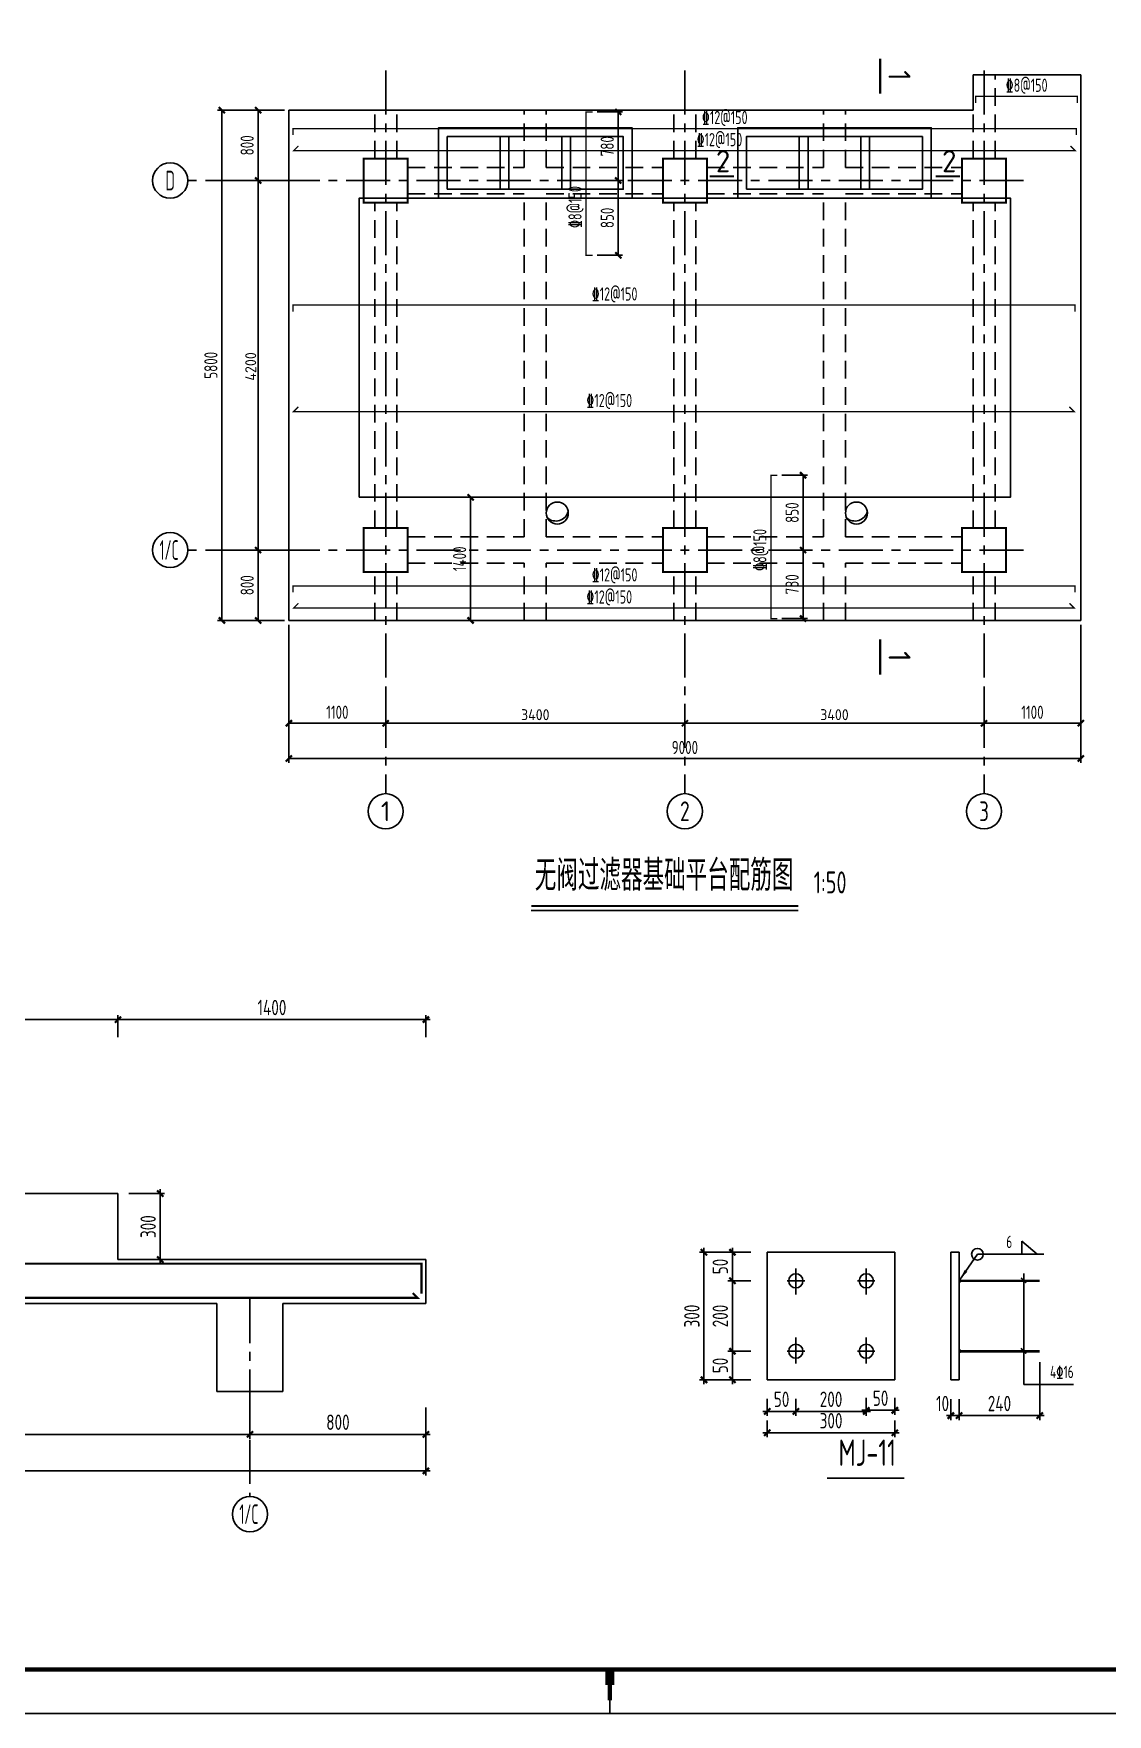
# Model space of a CAD drawing. Extents: x 665703 to 1047784, y -160603 to 92239.
# Drawn here: x 893306 to 917713, y -159392 to -121183 of the extents above; entities that cross this region are included whole.
import ezdxf
from ezdxf.enums import TextEntityAlignment as Align

# ---------------------------------------------------------------- set-up
doc = ezdxf.new("R2010")
doc.units = 0
doc.header["$LTSCALE"] = 800
doc.linetypes.add('CENTER', pattern=[2, 1.25, -0.25, 0.25, -0.25])
doc.linetypes.add('DASHED', pattern=[0.75, 0.5, -0.25])
doc.layers.get('0').update_dxf_attribs({"linetype": 'CONTINUOUS'})
doc.layers.get('Defpoints').update_dxf_attribs({"linetype": 'CONTINUOUS'})
for name, color, linetype in [('AXIS', 4, 'CENTER'), ('DIM', 2, 'CONTINUOUS'), ('NUM', 7, 'CONTINUOUS'), ('REIN', 1, 'CONTINUOUS'), ('TEXT', 7, 'CONTINUOUS'), ('THICK', 6, 'CONTINUOUS'), ('THIN', 7, 'CONTINUOUS'), ('TK', 7, 'CONTINUOUS'), ('中粗', 3, 'CONTINUOUS'), ('柱', 2, 'CONTINUOUS'), ('细线', 7, 'CONTINUOUS'), ('轴线__轴线号和轴圈', 7, 'CONTINUOUS')]:
    doc.layers.add(name, color=color, linetype=linetype)
doc.styles.get("Standard").update_dxf_attribs({"font": 'tssdeng.shx', "width": 0.7, "bigfont": 'tssdchn.shx'})
doc.styles.add('TSSD_Dimension', font='Tssdeng.shx', dxfattribs={"width": 0.75, "bigfont": 'hztxt.shx'})
doc.styles.add('TSSD_Label', font='Tssdeng.shx', dxfattribs={"width": 0.7, "bigfont": 'hztxt.shx'})
doc.styles.add('TSSD_Norm', font='Tssdeng.shx', dxfattribs={"bigfont": 'hztxt.shx'})
doc.styles.add('TSSD_Rein', font='Tssdeng.shx', dxfattribs={"width": 0.7, "bigfont": 'hztxt.shx'})
doc.dimstyles.new('TSSD_20_100', dxfattribs={"dimtxt": 350, "dimasz": 100, "dimexe": 100, "dimexo": 250, "dimgap": 100, "dimtad": 1, "dimdec": 0, "dimlfac": 0.2, "dimzin": 0, "dimdsep": 46, "dimtxsty": 'TSSD_Dimension', "dimblk": 'ARCHTICK', "dimcen": 0, "dimdle": 100, "dimclrt": 7, "dimadec": 0, "dimazin": 0, "dimtfac": 1, "dimtdec": 0, "dimtix": 1, "dimtmove": 2, "dimatfit": 3, "dimldrblk": 'ARCHTICK', "dimfxl": 0, "dimtolj": 1, "dimtzin": 0, "dimarcsym": 0})
doc.dimstyles.new('TSSD_50_100', dxfattribs={"dimtxt": 300, "dimasz": 100, "dimexe": 100, "dimexo": 100, "dimgap": 100, "dimtad": 1, "dimdec": 0, "dimlfac": 0.5, "dimzin": 0, "dimdsep": 46, "dimtxsty": 'TSSD_Dimension', "dimblk": '_tsdbk', "dimcen": 0, "dimdle": 100, "dimclrt": 7, "dimadec": 0, "dimazin": 0, "dimtfac": 1, "dimtdec": 0, "dimtix": 1, "dimtmove": 2, "dimatfit": 3, "dimldrblk": '_tsdbk', "dimfxl": 0, "dimtolj": 1, "dimtzin": 0, "dimarcsym": 0})

# ---------------------------------------------------------------- blocks, each defined once
blk = doc.blocks.new('_tsdbk')
blk.add_line((-1, 0), (0, 0))
blk.add_lwpolyline([(-0.7, -0.7, 0.5, 0.5, 0), (0.7, 0.7, 0.5, 0.5, 0)], format="xyseb")
blk = doc.blocks.new('*D682')
at = {"layer": 'Defpoints', "color": 0, "transparency": 16777216}
for p in [(899109, -135924), (901309, -135924), (899109, -136861)]:
    blk.add_point(p, dxfattribs=at)
at = {"layer": 'DIM', "color": 0, "lineweight": -2, "transparency": 16777216}
for p, q in [((899109, -136024), (899109, -136961)), ((901309, -136024), (901309, -136961)), ((901209, -136861), (899209, -136861))]:
    blk.add_line(p, q, dxfattribs=at)
at = {"layer": 'DIM', "color": 0, "lineweight": -2, "transparency": 16777216, "xscale": 100, "yscale": 100, "zscale": 100, "rotation": 180}
blk.add_blockref('_tsdbk', (899109, -136861), dxfattribs=at)
at = {"layer": 'DIM', "color": 0, "lineweight": -2, "transparency": 16777216, "xscale": 100, "yscale": 100, "zscale": 100}
blk.add_blockref('_tsdbk', (901309, -136861), dxfattribs=at)
at = {"layer": 'DIM', "color": 7, "transparency": 16777216, "insert": (900209, -136611), "char_height": 300, "attachment_point": 5, "style": 'TSSD_Dimension'}
blk.add_mtext('\\A1;1100', dxfattribs=at)
blk = doc.blocks.new('*D683')
at = {"layer": 'Defpoints', "color": 0, "transparency": 16777216}
for p in [(899109, -132923), (898409, -134523), (899109, -134523)]:
    blk.add_point(p, dxfattribs=at)
at = {"layer": 'DIM', "color": 0, "lineweight": -2, "transparency": 16777216}
for p, q in [((899009, -132923), (898309, -132923)), ((898409, -133023), (898409, -134423)), ((899009, -134523), (898309, -134523))]:
    blk.add_line(p, q, dxfattribs=at)
at = {"layer": 'DIM', "color": 0, "lineweight": -2, "transparency": 16777216, "xscale": 100, "yscale": 100, "zscale": 100}
for p, rotation in [((898409, -132923), 90), ((898409, -134523), 270)]:
    blk.add_blockref('_tsdbk', p, dxfattribs=dict(at, rotation=rotation))
at = {"layer": 'DIM', "color": 7, "transparency": 16777216, "insert": (898159, -133723), "char_height": 300, "attachment_point": 5, "rotation": 90, "style": 'TSSD_Dimension'}
blk.add_mtext('\\A1;800', dxfattribs=at)
blk = doc.blocks.new('*D684')
at = {"layer": 'Defpoints', "color": 0, "transparency": 16777216}
for p in [(914909, -135924), (917109, -135924), (917109, -136861)]:
    blk.add_point(p, dxfattribs=at)
at = {"layer": 'DIM', "color": 0, "lineweight": -2, "transparency": 16777216}
for p, q in [((914909, -136024), (914909, -136961)), ((917109, -136024), (917109, -136961)), ((915009, -136861), (917009, -136861))]:
    blk.add_line(p, q, dxfattribs=at)
at = {"layer": 'DIM', "color": 0, "lineweight": -2, "transparency": 16777216, "xscale": 100, "yscale": 100, "zscale": 100, "rotation": 180}
blk.add_blockref('_tsdbk', (914909, -136861), dxfattribs=at)
at = {"layer": 'DIM', "color": 0, "lineweight": -2, "transparency": 16777216, "xscale": 100, "yscale": 100, "zscale": 100}
blk.add_blockref('_tsdbk', (917109, -136861), dxfattribs=at)
at = {"layer": 'DIM', "color": 7, "transparency": 16777216, "insert": (916009, -136611), "char_height": 300, "attachment_point": 5, "style": 'TSSD_Dimension'}
blk.add_mtext('\\A1;1100', dxfattribs=at)
blk = doc.blocks.new('*D685')
at = {"layer": 'Defpoints', "color": 0, "transparency": 16777216}
for p in [(898409, -122923), (899109, -122923), (899109, -124523)]:
    blk.add_point(p, dxfattribs=at)
at = {"layer": 'DIM', "color": 0, "lineweight": -2, "transparency": 16777216}
for p, q in [((899009, -122923), (898309, -122923)), ((898409, -124423), (898409, -123023)), ((899009, -124523), (898309, -124523))]:
    blk.add_line(p, q, dxfattribs=at)
at = {"layer": 'DIM', "color": 0, "lineweight": -2, "transparency": 16777216, "xscale": 100, "yscale": 100, "zscale": 100}
for p, rotation in [((898409, -122923), 90), ((898409, -124523), 270)]:
    blk.add_blockref('_tsdbk', p, dxfattribs=dict(at, rotation=rotation))
at = {"layer": 'DIM', "color": 7, "transparency": 16777216, "insert": (898159, -123723), "char_height": 300, "attachment_point": 5, "rotation": 90, "style": 'TSSD_Dimension'}
blk.add_mtext('\\A1;800', dxfattribs=at)
blk = doc.blocks.new('*D686')
at = {"layer": 'Defpoints', "color": 0, "transparency": 16777216}
for p in [(897585, -122923), (899109, -122923), (899109, -134523)]:
    blk.add_point(p, dxfattribs=at)
at = {"layer": 'DIM', "color": 0, "lineweight": -2, "transparency": 16777216}
for p, q in [((899009, -122923), (897485, -122923)), ((897585, -134423), (897585, -123023)), ((899009, -134523), (897485, -134523))]:
    blk.add_line(p, q, dxfattribs=at)
at = {"layer": 'DIM', "color": 0, "lineweight": -2, "transparency": 16777216, "xscale": 100, "yscale": 100, "zscale": 100}
for p, rotation in [((897585, -122923), 90), ((897585, -134523), 270)]:
    blk.add_blockref('_tsdbk', p, dxfattribs=dict(at, rotation=rotation))
at = {"layer": 'DIM', "color": 7, "transparency": 16777216, "insert": (897335, -128723), "char_height": 300, "attachment_point": 5, "rotation": 90, "style": 'TSSD_Dimension'}
blk.add_mtext('\\A1;5800', dxfattribs=at)
blk = doc.blocks.new('*D687')
at = {"layer": 'Defpoints', "color": 0, "transparency": 16777216}
for p in [(899109, -134523), (917109, -134523), (917109, -137661)]:
    blk.add_point(p, dxfattribs=at)
at = {"layer": 'DIM', "color": 0, "lineweight": -2, "transparency": 16777216}
for p, q in [((899109, -134623), (899109, -137761)), ((917109, -134623), (917109, -137761)), ((899209, -137661), (917009, -137661))]:
    blk.add_line(p, q, dxfattribs=at)
at = {"layer": 'DIM', "color": 0, "lineweight": -2, "transparency": 16777216, "xscale": 100, "yscale": 100, "zscale": 100, "rotation": 180}
blk.add_blockref('_tsdbk', (899109, -137661), dxfattribs=at)
at = {"layer": 'DIM', "color": 0, "lineweight": -2, "transparency": 16777216, "xscale": 100, "yscale": 100, "zscale": 100}
blk.add_blockref('_tsdbk', (917109, -137661), dxfattribs=at)
at = {"layer": 'DIM', "color": 7, "transparency": 16777216, "insert": (908109, -137411), "char_height": 300, "attachment_point": 5, "style": 'TSSD_Dimension'}
blk.add_mtext('\\A1;9000', dxfattribs=at)
blk = doc.blocks.new('*D681')
at = {"layer": 'Defpoints', "color": 0, "transparency": 16777216}
for p in [(903239, -131723), (903472, -131723), (903472, -134523)]:
    blk.add_point(p, dxfattribs=at)
at = {"layer": 'DIM', "color": 0, "lineweight": -2, "transparency": 16777216}
for p, q in [((903372, -131723), (903139, -131723)), ((903239, -134423), (903239, -131823)), ((903372, -134523), (903139, -134523))]:
    blk.add_line(p, q, dxfattribs=at)
at = {"layer": 'DIM', "color": 0, "lineweight": -2, "transparency": 16777216, "xscale": 100, "yscale": 100, "zscale": 100}
for p, rotation in [((903239, -131723), 90), ((903239, -134523), 270)]:
    blk.add_blockref('_tsdbk', p, dxfattribs=dict(at, rotation=rotation))
at = {"layer": 'DIM', "color": 7, "transparency": 16777216, "insert": (902989, -133123), "char_height": 300, "attachment_point": 5, "rotation": 90, "style": 'TSSD_Dimension'}
blk.add_mtext('\\A1;1400', dxfattribs=at)
blk = doc.blocks.new('*D688')
at = {"layer": 'Defpoints', "color": 0, "transparency": 16777216}
for p in [(910214, -132923), (910214, -134483), (910797, -134483)]:
    blk.add_point(p, dxfattribs=at)
at = {"layer": 'DIM', "color": 0, "lineweight": -2, "transparency": 16777216}
for p, q in [((910314, -132923), (910897, -132923)), ((910797, -133023), (910797, -134383)), ((910314, -134483), (910897, -134483))]:
    blk.add_line(p, q, dxfattribs=at)
at = {"layer": 'DIM', "color": 0, "lineweight": -2, "transparency": 16777216, "xscale": 100, "yscale": 100, "zscale": 100}
for p, rotation in [((910797, -132923), 90), ((910797, -134483), 270)]:
    blk.add_blockref('_tsdbk', p, dxfattribs=dict(at, rotation=rotation))
at = {"layer": 'DIM', "color": 7, "transparency": 16777216, "insert": (910547, -133703), "char_height": 300, "attachment_point": 5, "rotation": 90, "style": 'TSSD_Dimension'}
blk.add_mtext('\\A1;780', dxfattribs=at)
blk = doc.blocks.new('*D689')
at = {"layer": 'Defpoints', "color": 0, "transparency": 16777216}
for p in [(910214, -131223), (910797, -131223), (910214, -132923)]:
    blk.add_point(p, dxfattribs=at)
at = {"layer": 'DIM', "color": 0, "lineweight": -2, "transparency": 16777216}
for p, q in [((910314, -131223), (910897, -131223)), ((910797, -132823), (910797, -131323)), ((910314, -132923), (910897, -132923))]:
    blk.add_line(p, q, dxfattribs=at)
at = {"layer": 'DIM', "color": 0, "lineweight": -2, "transparency": 16777216, "xscale": 100, "yscale": 100, "zscale": 100}
for p, rotation in [((910797, -131223), 90), ((910797, -132923), 270)]:
    blk.add_blockref('_tsdbk', p, dxfattribs=dict(at, rotation=rotation))
at = {"layer": 'DIM', "color": 7, "transparency": 16777216, "insert": (910547, -132073), "char_height": 300, "attachment_point": 5, "rotation": 90, "style": 'TSSD_Dimension'}
blk.add_mtext('\\A1;850', dxfattribs=at)
blk = doc.blocks.new('*D690')
at = {"layer": 'Defpoints', "color": 0, "transparency": 16777216}
for p in [(906012, -122963), (906595, -122963), (906012, -124523)]:
    blk.add_point(p, dxfattribs=at)
at = {"layer": 'DIM', "color": 0, "lineweight": -2, "transparency": 16777216}
for p, q in [((906112, -122963), (906695, -122963)), ((906595, -124423), (906595, -123063)), ((906112, -124523), (906695, -124523))]:
    blk.add_line(p, q, dxfattribs=at)
at = {"layer": 'DIM', "color": 0, "lineweight": -2, "transparency": 16777216, "xscale": 100, "yscale": 100, "zscale": 100}
for p, rotation in [((906595, -122963), 90), ((906595, -124523), 270)]:
    blk.add_blockref('_tsdbk', p, dxfattribs=dict(at, rotation=rotation))
at = {"layer": 'DIM', "color": 7, "transparency": 16777216, "insert": (906345, -123743), "char_height": 300, "attachment_point": 5, "rotation": 90, "style": 'TSSD_Dimension'}
blk.add_mtext('\\A1;780', dxfattribs=at)
blk = doc.blocks.new('*D691')
at = {"layer": 'Defpoints', "color": 0, "transparency": 16777216}
for p in [(906012, -124523), (906012, -126223), (906595, -126223)]:
    blk.add_point(p, dxfattribs=at)
at = {"layer": 'DIM', "color": 0, "lineweight": -2, "transparency": 16777216}
for p, q in [((906112, -124523), (906695, -124523)), ((906595, -124623), (906595, -126123)), ((906112, -126223), (906695, -126223))]:
    blk.add_line(p, q, dxfattribs=at)
at = {"layer": 'DIM', "color": 0, "lineweight": -2, "transparency": 16777216, "xscale": 100, "yscale": 100, "zscale": 100}
for p, rotation in [((906595, -124523), 90), ((906595, -126223), 270)]:
    blk.add_blockref('_tsdbk', p, dxfattribs=dict(at, rotation=rotation))
at = {"layer": 'DIM', "color": 7, "transparency": 16777216, "insert": (906345, -125373), "char_height": 300, "attachment_point": 5, "rotation": 90, "style": 'TSSD_Dimension'}
blk.add_mtext('\\A1;850', dxfattribs=at)
blk = doc.blocks.new('_ArchTick')
at = {"color": 0, "const_width": 0.5}
blk.add_lwpolyline([(-0.71, -0.71), (0.71, 0.71)], dxfattribs=at)
blk = doc.blocks.new('*D696')
at = {"layer": 'Defpoints', "color": 0, "transparency": 16777216}
for p in [(898223, -152169), (902223, -152169), (902223, -153026)]:
    blk.add_point(p, dxfattribs=at)
at = {"layer": 'DIM', "color": 0, "lineweight": -2, "transparency": 16777216}
for p, q in [((898223, -152419), (898223, -153126)), ((902223, -152419), (902223, -153126)), ((898123, -153026), (902323, -153026))]:
    blk.add_line(p, q, dxfattribs=at)
at = {"layer": 'DIM', "color": 0, "lineweight": -2, "transparency": 16777216, "xscale": 100, "yscale": 100, "zscale": 100, "rotation": 180}
blk.add_blockref('_ArchTick', (898223, -153026), dxfattribs=at)
at = {"layer": 'DIM', "color": 0, "lineweight": -2, "transparency": 16777216, "xscale": 100, "yscale": 100, "zscale": 100}
blk.add_blockref('_ArchTick', (902223, -153026), dxfattribs=at)
at = {"layer": 'DIM', "color": 7, "transparency": 16777216, "insert": (900223, -152751), "char_height": 350, "attachment_point": 5, "style": 'TSSD_Dimension'}
blk.add_mtext('\\A1;800', dxfattribs=at)
blk = doc.blocks.new('*D698')
at = {"layer": 'Defpoints', "color": 0, "transparency": 16777216}
for p in [(873223, -152169), (902223, -152169), (873223, -153858)]:
    blk.add_point(p, dxfattribs=at)
at = {"layer": 'DIM', "color": 0, "lineweight": -2, "transparency": 16777216}
for p, q in [((873223, -152419), (873223, -153958)), ((902223, -152419), (902223, -153958)), ((902323, -153858), (873123, -153858))]:
    blk.add_line(p, q, dxfattribs=at)
at = {"layer": 'DIM', "color": 0, "lineweight": -2, "transparency": 16777216, "xscale": 100, "yscale": 100, "zscale": 100, "rotation": 180}
blk.add_blockref('_ArchTick', (873223, -153858), dxfattribs=at)
at = {"layer": 'DIM', "color": 0, "lineweight": -2, "transparency": 16777216, "xscale": 100, "yscale": 100, "zscale": 100}
blk.add_blockref('_ArchTick', (902223, -153858), dxfattribs=at)
at = {"layer": 'DIM', "color": 7, "transparency": 16777216, "insert": (887723, -153583), "char_height": 350, "attachment_point": 5, "style": 'TSSD_Dimension'}
blk.add_mtext('\\A1;5800', dxfattribs=at)
blk = doc.blocks.new('*D699')
at = {"layer": 'Defpoints', "color": 0, "transparency": 16777216}
for p in [(877223, -152169), (898223, -152169), (877223, -153026)]:
    blk.add_point(p, dxfattribs=at)
at = {"layer": 'DIM', "color": 0, "lineweight": -2, "transparency": 16777216}
for p, q in [((877223, -152419), (877223, -153126)), ((898223, -152419), (898223, -153126)), ((898323, -153026), (877123, -153026))]:
    blk.add_line(p, q, dxfattribs=at)
at = {"layer": 'DIM', "color": 0, "lineweight": -2, "transparency": 16777216, "xscale": 100, "yscale": 100, "zscale": 100, "rotation": 180}
blk.add_blockref('_ArchTick', (877223, -153026), dxfattribs=at)
at = {"layer": 'DIM', "color": 0, "lineweight": -2, "transparency": 16777216, "xscale": 100, "yscale": 100, "zscale": 100}
blk.add_blockref('_ArchTick', (898223, -153026), dxfattribs=at)
at = {"layer": 'DIM', "color": 7, "transparency": 16777216, "insert": (887723, -152751), "char_height": 350, "attachment_point": 5, "style": 'TSSD_Dimension'}
blk.add_mtext('\\A1;4200', dxfattribs=at)
blk = doc.blocks.new('*D706')
at = {"layer": 'Defpoints', "color": 0, "transparency": 16777216}
for p in [(895223, -143598), (878223, -144246), (895223, -144246)]:
    blk.add_point(p, dxfattribs=at)
at = {"layer": 'DIM', "color": 0, "lineweight": -2, "transparency": 16777216}
for p, q in [((878123, -143598), (895323, -143598)), ((878223, -143996), (878223, -143498)), ((895223, -143996), (895223, -143498))]:
    blk.add_line(p, q, dxfattribs=at)
at = {"layer": 'DIM', "color": 0, "lineweight": -2, "transparency": 16777216, "xscale": 100, "yscale": 100, "zscale": 100, "rotation": 180}
blk.add_blockref('_ArchTick', (878223, -143598), dxfattribs=at)
at = {"layer": 'DIM', "color": 0, "lineweight": -2, "transparency": 16777216, "xscale": 100, "yscale": 100, "zscale": 100}
blk.add_blockref('_ArchTick', (895223, -143598), dxfattribs=at)
at = {"layer": 'DIM', "color": 7, "transparency": 16777216, "insert": (886723, -143323), "char_height": 350, "attachment_point": 5, "style": 'TSSD_Dimension'}
blk.add_mtext('\\A1;3400', dxfattribs=at)
blk = doc.blocks.new('*D707')
at = {"layer": 'Defpoints', "color": 0, "transparency": 16777216}
for p in [(902223, -143598), (895223, -144246), (902223, -144246)]:
    blk.add_point(p, dxfattribs=at)
at = {"layer": 'DIM', "color": 0, "lineweight": -2, "transparency": 16777216}
for p, q in [((895123, -143598), (902323, -143598)), ((895223, -143996), (895223, -143498)), ((902223, -143996), (902223, -143498))]:
    blk.add_line(p, q, dxfattribs=at)
at = {"layer": 'DIM', "color": 0, "lineweight": -2, "transparency": 16777216, "xscale": 100, "yscale": 100, "zscale": 100, "rotation": 180}
blk.add_blockref('_ArchTick', (895223, -143598), dxfattribs=at)
at = {"layer": 'DIM', "color": 0, "lineweight": -2, "transparency": 16777216, "xscale": 100, "yscale": 100, "zscale": 100}
blk.add_blockref('_ArchTick', (902223, -143598), dxfattribs=at)
at = {"layer": 'DIM', "color": 7, "transparency": 16777216, "insert": (898723, -143323), "char_height": 350, "attachment_point": 5, "style": 'TSSD_Dimension'}
blk.add_mtext('\\A1;1400', dxfattribs=at)
blk = doc.blocks.new('*D721')
at = {"layer": 'Defpoints', "color": 0, "transparency": 16777216}
for p in [(895223, -147554), (895223, -149054), (896184, -149054)]:
    blk.add_point(p, dxfattribs=at)
at = {"layer": 'DIM', "color": 0, "lineweight": -2, "transparency": 16777216}
for p, q in [((896184, -147454), (896184, -149154)), ((895473, -147554), (896284, -147554)), ((895473, -149054), (896284, -149054))]:
    blk.add_line(p, q, dxfattribs=at)
at = {"layer": 'DIM', "color": 0, "lineweight": -2, "transparency": 16777216, "xscale": 100, "yscale": 100, "zscale": 100}
for p, rotation in [((896184, -147554), 90), ((896184, -149054), 270)]:
    blk.add_blockref('_ArchTick', p, dxfattribs=dict(at, rotation=rotation))
at = {"layer": 'DIM', "color": 7, "transparency": 16777216, "insert": (895909, -148304), "char_height": 350, "attachment_point": 5, "rotation": 90, "style": 'TSSD_Dimension'}
blk.add_mtext('\\A1;300', dxfattribs=at)
blk = doc.blocks.new('*D936')
at = {"layer": 'Defpoints', "color": 0, "transparency": 16777216}
for p in [(909982, -152464), (912882, -152464), (912882, -152991)]:
    blk.add_point(p, dxfattribs=at)
at = {"layer": 'DIM', "color": 0, "lineweight": -2, "transparency": 16777216}
for p, q in [((909982, -152714), (909982, -153091)), ((912882, -152714), (912882, -153091)), ((909882, -152991), (912982, -152991))]:
    blk.add_line(p, q, dxfattribs=at)
at = {"layer": 'DIM', "color": 0, "lineweight": -2, "transparency": 16777216, "xscale": 100, "yscale": 100, "zscale": 100, "rotation": 180}
blk.add_blockref('_ArchTick', (909982, -152991), dxfattribs=at)
at = {"layer": 'DIM', "color": 0, "lineweight": -2, "transparency": 16777216, "xscale": 100, "yscale": 100, "zscale": 100}
blk.add_blockref('_ArchTick', (912882, -152991), dxfattribs=at)
at = {"layer": 'DIM', "color": 7, "transparency": 16777216, "insert": (911432, -152716), "char_height": 350, "attachment_point": 5, "style": 'TSSD_Dimension'}
blk.add_mtext('\\A1;300', dxfattribs=at)
blk = doc.blocks.new('*D937')
at = {"layer": 'Defpoints', "color": 0, "transparency": 16777216}
for p in [(910632, -151970), (912232, -151970), (912232, -152504)]:
    blk.add_point(p, dxfattribs=at)
at = {"layer": 'DIM', "color": 0, "lineweight": -2, "transparency": 16777216}
for p, q in [((910632, -152220), (910632, -152604)), ((912232, -152220), (912232, -152604)), ((910532, -152504), (912332, -152504))]:
    blk.add_line(p, q, dxfattribs=at)
at = {"layer": 'DIM', "color": 0, "lineweight": -2, "transparency": 16777216, "xscale": 100, "yscale": 100, "zscale": 100, "rotation": 180}
blk.add_blockref('_ArchTick', (910632, -152504), dxfattribs=at)
at = {"layer": 'DIM', "color": 0, "lineweight": -2, "transparency": 16777216, "xscale": 100, "yscale": 100, "zscale": 100}
blk.add_blockref('_ArchTick', (912232, -152504), dxfattribs=at)
at = {"layer": 'DIM', "color": 7, "transparency": 16777216, "insert": (911432, -152229), "char_height": 350, "attachment_point": 5, "style": 'TSSD_Dimension'}
blk.add_mtext('\\A1;200', dxfattribs=at)
blk = doc.blocks.new('*D938')
at = {"layer": 'Defpoints', "color": 0, "transparency": 16777216}
for p in [(909189, -148886), (909862, -148886), (909862, -149536)]:
    blk.add_point(p, dxfattribs=at)
at = {"layer": 'DIM', "color": 0, "lineweight": -2, "transparency": 16777216}
for p, q in [((909612, -148886), (909089, -148886)), ((909189, -149636), (909189, -148786)), ((909612, -149536), (909089, -149536))]:
    blk.add_line(p, q, dxfattribs=at)
at = {"layer": 'DIM', "color": 0, "lineweight": -2, "transparency": 16777216, "xscale": 100, "yscale": 100, "zscale": 100}
for p, rotation in [((909189, -148886), 90), ((909189, -149536), 270)]:
    blk.add_blockref('_ArchTick', p, dxfattribs=dict(at, rotation=rotation))
at = {"layer": 'DIM', "color": 7, "transparency": 16777216, "insert": (908914, -149211), "char_height": 350, "attachment_point": 5, "rotation": 90, "style": 'TSSD_Dimension'}
blk.add_mtext('\\A1;50', dxfattribs=at)
blk = doc.blocks.new('*D939')
at = {"layer": 'Defpoints', "color": 0, "transparency": 16777216}
for p in [(909189, -149536), (909862, -149536), (909862, -151136)]:
    blk.add_point(p, dxfattribs=at)
at = {"layer": 'DIM', "color": 0, "lineweight": -2, "transparency": 16777216}
for p, q in [((909612, -149536), (909089, -149536)), ((909189, -151236), (909189, -149436)), ((909612, -151136), (909089, -151136))]:
    blk.add_line(p, q, dxfattribs=at)
at = {"layer": 'DIM', "color": 0, "lineweight": -2, "transparency": 16777216, "xscale": 100, "yscale": 100, "zscale": 100}
for p, rotation in [((909189, -149536), 90), ((909189, -151136), 270)]:
    blk.add_blockref('_ArchTick', p, dxfattribs=dict(at, rotation=rotation))
at = {"layer": 'DIM', "color": 7, "transparency": 16777216, "insert": (908914, -150336), "char_height": 350, "attachment_point": 5, "rotation": 90, "style": 'TSSD_Dimension'}
blk.add_mtext('\\A1;200', dxfattribs=at)
blk = doc.blocks.new('*D940')
at = {"layer": 'Defpoints', "color": 0, "transparency": 16777216}
for p in [(909189, -151136), (909862, -151136), (909862, -151786)]:
    blk.add_point(p, dxfattribs=at)
at = {"layer": 'DIM', "color": 0, "lineweight": -2, "transparency": 16777216}
for p, q in [((909612, -151136), (909089, -151136)), ((909189, -151886), (909189, -151036)), ((909612, -151786), (909089, -151786))]:
    blk.add_line(p, q, dxfattribs=at)
at = {"layer": 'DIM', "color": 0, "lineweight": -2, "transparency": 16777216, "xscale": 100, "yscale": 100, "zscale": 100}
for p, rotation in [((909189, -151136), 90), ((909189, -151786), 270)]:
    blk.add_blockref('_ArchTick', p, dxfattribs=dict(at, rotation=rotation))
at = {"layer": 'DIM', "color": 7, "transparency": 16777216, "insert": (908914, -151461), "char_height": 350, "attachment_point": 5, "rotation": 90, "style": 'TSSD_Dimension'}
blk.add_mtext('\\A1;50', dxfattribs=at)
blk = doc.blocks.new('*D941')
at = {"layer": 'Defpoints', "color": 0, "transparency": 16777216}
for p in [(909536, -148886), (908543, -151786), (909536, -151786)]:
    blk.add_point(p, dxfattribs=at)
at = {"layer": 'DIM', "color": 0, "lineweight": -2, "transparency": 16777216}
for p, q in [((909286, -148886), (908443, -148886)), ((908543, -148786), (908543, -151886)), ((909286, -151786), (908443, -151786))]:
    blk.add_line(p, q, dxfattribs=at)
at = {"layer": 'DIM', "color": 0, "lineweight": -2, "transparency": 16777216, "xscale": 100, "yscale": 100, "zscale": 100}
for p, rotation in [((908543, -148886), 90), ((908543, -151786), 270)]:
    blk.add_blockref('_ArchTick', p, dxfattribs=dict(at, rotation=rotation))
at = {"layer": 'DIM', "color": 7, "transparency": 16777216, "insert": (908268, -150336), "char_height": 350, "attachment_point": 5, "rotation": 90, "style": 'TSSD_Dimension'}
blk.add_mtext('\\A1;300', dxfattribs=at)
blk = doc.blocks.new('*D942')
at = {"layer": 'Defpoints', "color": 0, "transparency": 16777216}
for p in [(909982, -151970), (910632, -151970), (910632, -152504)]:
    blk.add_point(p, dxfattribs=at)
at = {"layer": 'DIM', "color": 0, "lineweight": -2, "transparency": 16777216}
for p, q in [((909982, -152220), (909982, -152604)), ((910632, -152220), (910632, -152604)), ((909882, -152504), (910732, -152504))]:
    blk.add_line(p, q, dxfattribs=at)
at = {"layer": 'DIM', "color": 0, "lineweight": -2, "transparency": 16777216, "xscale": 100, "yscale": 100, "zscale": 100, "rotation": 180}
blk.add_blockref('_ArchTick', (909982, -152504), dxfattribs=at)
at = {"layer": 'DIM', "color": 0, "lineweight": -2, "transparency": 16777216, "xscale": 100, "yscale": 100, "zscale": 100}
blk.add_blockref('_ArchTick', (910632, -152504), dxfattribs=at)
at = {"layer": 'DIM', "color": 7, "transparency": 16777216, "insert": (910307, -152229), "char_height": 350, "attachment_point": 5, "style": 'TSSD_Dimension'}
blk.add_mtext('\\A1;50', dxfattribs=at)
blk = doc.blocks.new('*D943')
at = {"layer": 'Defpoints', "color": 0, "transparency": 16777216}
for p in [(912232, -151946), (912882, -151946), (912882, -152480)]:
    blk.add_point(p, dxfattribs=at)
at = {"layer": 'DIM', "color": 0, "lineweight": -2, "transparency": 16777216}
for p, q in [((912232, -152196), (912232, -152580)), ((912882, -152196), (912882, -152580)), ((912132, -152480), (912982, -152480))]:
    blk.add_line(p, q, dxfattribs=at)
at = {"layer": 'DIM', "color": 0, "lineweight": -2, "transparency": 16777216, "xscale": 100, "yscale": 100, "zscale": 100, "rotation": 180}
blk.add_blockref('_ArchTick', (912232, -152480), dxfattribs=at)
at = {"layer": 'DIM', "color": 0, "lineweight": -2, "transparency": 16777216, "xscale": 100, "yscale": 100, "zscale": 100}
blk.add_blockref('_ArchTick', (912882, -152480), dxfattribs=at)
at = {"layer": 'DIM', "color": 7, "transparency": 16777216, "insert": (912557, -152205), "char_height": 350, "attachment_point": 5, "style": 'TSSD_Dimension'}
blk.add_mtext('\\A1;50', dxfattribs=at)
blk = doc.blocks.new('*D944')
at = {"layer": 'Defpoints', "color": 0, "transparency": 16777216}
for p in [(916177, -151136), (914344, -151980), (916177, -152600)]:
    blk.add_point(p, dxfattribs=at)
at = {"layer": 'DIM', "color": 0, "lineweight": -2, "transparency": 16777216}
for p, q in [((916177, -151386), (916177, -152700)), ((914344, -152230), (914344, -152700)), ((914244, -152600), (916277, -152600))]:
    blk.add_line(p, q, dxfattribs=at)
at = {"layer": 'DIM', "color": 0, "lineweight": -2, "transparency": 16777216, "xscale": 100, "yscale": 100, "zscale": 100, "rotation": 180}
blk.add_blockref('_ArchTick', (914344, -152600), dxfattribs=at)
at = {"layer": 'DIM', "color": 0, "lineweight": -2, "transparency": 16777216, "xscale": 100, "yscale": 100, "zscale": 100}
blk.add_blockref('_ArchTick', (916177, -152600), dxfattribs=at)
at = {"layer": 'DIM', "color": 7, "transparency": 16777216, "insert": (915260, -152325), "char_height": 350, "attachment_point": 5, "style": 'TSSD_Dimension'}
blk.add_mtext('\\A1;240', dxfattribs=at)
blk = doc.blocks.new('*D945')
at = {"layer": 'Defpoints', "color": 0, "transparency": 16777216}
for p in [(914155, -151980), (914344, -151980), (914344, -152600)]:
    blk.add_point(p, dxfattribs=at)
at = {"layer": 'DIM', "color": 0, "lineweight": -2, "transparency": 16777216}
for p, q in [((914155, -152230), (914155, -152700)), ((914344, -152230), (914344, -152700)), ((914155, -152600), (914055, -152600)), ((914155, -152600), (914344, -152600)), ((914344, -152600), (914444, -152600))]:
    blk.add_line(p, q, dxfattribs=at)
at = {"layer": 'DIM', "color": 0, "lineweight": -2, "transparency": 16777216, "xscale": 100, "yscale": 100, "zscale": 100}
blk.add_blockref('_ArchTick', (914155, -152600), dxfattribs=at)
at = {"layer": 'DIM', "color": 0, "lineweight": -2, "transparency": 16777216, "xscale": 100, "yscale": 100, "zscale": 100, "rotation": 180}
blk.add_blockref('_ArchTick', (914344, -152600), dxfattribs=at)
at = {"layer": 'DIM', "color": 7, "transparency": 16777216, "insert": (913967, -152325), "char_height": 350, "attachment_point": 5, "style": 'TSSD_Dimension'}
blk.add_mtext('\\A1;10', dxfattribs=at)
blk = doc.blocks.new('MI')
at = {"layer": 'TK'}
for points, const_width in [([(42050, 1000), (42050, 650)], 200), ([(42050, 1000), (42050, 300)], 100), ([(42050, 0), (42050, 1000)], 35)]:
    blk.add_lwpolyline(points, dxfattribs=dict(at, const_width=const_width))

msp = doc.modelspace()

# ---------------------------------------------------------------- linework, layer by layer
msp.add_circle((914759.7, -148932.4), 132.9)
at = {"layer": 'AXIS'}
for p, q in [((901309.2, -122023), (901309.2, -138461.4)), ((908109.2, -122023), (908109.2, -138461.4)), ((914909.2, -122023), (914909.2, -138461.4)), ((915809.2, -124523), (896809.2, -124523)), ((915809.2, -132923), (896809.2, -132923)), ((898223.1, -149953.6), (898223.1, -154440.9))]:
    msp.add_line(p, q, dxfattribs=at)
at = {"layer": 'AXIS', "color": 6}
for p, q in [((910631.9, -149848.1), (910631.9, -149254.8)), ((912231.9, -149848.1), (912231.9, -149254.8)), ((910437.4, -149536.2), (910834.2, -149536.2)), ((912426.4, -149536.2), (912029.6, -149536.2)), ((910631.9, -150824.3), (910631.9, -151417.5)), ((912231.9, -150824.3), (912231.9, -151417.5)), ((910437.4, -151136.2), (910834.2, -151136.2)), ((912426.4, -151136.2), (912029.6, -151136.2))]:
    msp.add_line(p, q, dxfattribs=at)
at = {"layer": 'DIM'}
for p, q in [((898409, -124523), (898159, -124523)), ((898409, -132923), (898409, -124523)), ((898409, -132923), (898159, -132923)), ((901309.2, -136861.2), (901309.2, -136611.2)), ((908109.2, -136861.2), (908109.2, -136611.2)), ((908109.2, -136861.2), (908109.2, -136611.2)), ((914909.2, -136861.2), (914909.2, -136611.2)), ((901309.2, -136861.2), (908109.2, -136861.2)), ((908109.2, -136861.2), (914909.2, -136861.2))]:
    msp.add_line(p, q, dxfattribs=at)
for points, const_width in [([(898479, -124593), (898339, -124452.9)], 45), ([(898479, -132993), (898339, -132853)], 45), ([(901239.2, -136931.2), (901379.2, -136791.2)], 45), ([(908039.2, -136931.2), (908179.2, -136791.2)], 45), ([(908039.2, -136931.2), (908179.2, -136791.2)], 45), ([(914839.2, -136931.2), (914979.2, -136791.2)], 45), ([(915869.1, -149586.4), (915749.1, -149466.4)], 35), ([(915869.1, -151189.9), (915749.1, -151069.9)], 35)]:
    msp.add_lwpolyline(points, dxfattribs=dict(at, const_width=const_width))
at = {"layer": 'NUM'}
msp.add_lwpolyline([(904617.7, -141013.7, 50, 50, 0), (910686.1, -141013.7, 50, 50, 0)], format="xyseb", dxfattribs=at)
msp.add_lwpolyline([(904617.7, -141113.7), (910686.1, -141113.7)], dxfattribs=at)
at = {"layer": 'REIN', "const_width": 30}
for points in [[(917033, -122756.9), (917033, -122606.9), (914722.3, -122606.9), (914722.3, -122756.9)], [(906012.2, -126223), (905862.2, -126223), (905862.2, -122963), (906012.2, -122963)], [(917004.4, -123490.8), (917004.4, -123340.8), (899204, -123340.8), (899204, -123490.8)], [(899323.7, -123736.6), (899217.6, -123842.6), (916981.3, -123842.6), (916875.3, -123736.6)], [(916979.4, -127502.2), (916979.4, -127352.2), (899204, -127352.2), (899204, -127502.2)], [(899323.7, -129667.8), (899217.6, -129773.8), (916956.4, -129773.8), (916850.3, -129667.8)], [(910213.9, -131222.9), (910063.9, -131222.9), (910063.9, -134483), (910213.9, -134483)], [(916979.4, -133888.1), (916979.4, -133738.1), (899204, -133738.1), (899204, -133888.1)], [(899323.7, -134133.8), (899217.6, -134239.9), (916956.4, -134239.9), (916850.3, -134133.8)]]:
    msp.add_lwpolyline(points, dxfattribs=at)
at = {"layer": 'REIN'}
for points in [[(873319.2, -149806.5, 50, 50, 0), (873319.2, -149144.5, 50, 50, 0), (902124.1, -149144.5, 50, 50, 0), (902124.1, -149829.2, 50, 50, 0)], [(873444.2, -149814.4, 50, 50, 0), (873338.1, -149920.5, 50, 50, 0), (902028.8, -149920.5, 50, 50, 0), (901922.7, -149814.4, 50, 50, 0)]]:
    msp.add_lwpolyline(points, format="xyseb", dxfattribs=at)
at = {"layer": 'REIN', "color": 1, "const_width": 60}
for points in [[(914343.6, -149536.2), (916177.1, -149536.2)], [(914343.6, -151136.2), (916177.1, -151136.2)]]:
    msp.add_lwpolyline(points, dxfattribs=at)
at = {"layer": 'REIN', "color": 1, "const_width": 50}
for points in [[(914343.6, -149561.2, 0.4142136), (914368.6, -149536.2, 0.4142136), (914343.6, -149511.2, 1)], [(914343.6, -151161.2, 0.4142136), (914368.6, -151136.2, 0.4142136), (914343.6, -151111.2, 1)]]:
    msp.add_lwpolyline(points, format="xyb", dxfattribs=at)
at = {"layer": 'THICK'}
for points in [[(912546.8, -122550.8, 50, 50, 0), (912546.8, -121750.8, 50, 50, 0)], [(909222.6, -124428.8, 50, 50, 0), (908670.9, -124428.8, 50, 50, 0)], [(914363.2, -124428.8, 50, 50, 0), (913811.4, -124428.8, 50, 50, 0)], [(912546.8, -134955.7, 50, 50, 0), (912546.8, -135755.7, 50, 50, 0)]]:
    msp.add_lwpolyline(points, format="xyseb", dxfattribs=at)
at = {"layer": 'THICK', "const_width": 40}
msp.add_lwpolyline([(911340.4, -154020.9), (913094.2, -154020.9)], dxfattribs=at)
at = {"layer": 'THIN'}
for p, q in [((916115.6, -148931.6), (915769.5, -148631.3)), ((915769.5, -148631.3), (915769.5, -148931.6)), ((912881.9, -148886.2), (909981.9, -148886.2)), ((909981.9, -148886.2), (909981.9, -151786.2)), ((912881.9, -151786.2), (912881.9, -148886.2)), ((914352.8, -149522.7), (914759.7, -148932.4)), ((914759.7, -148932.4), (916271.2, -148932.4)), ((914759.7, -148932.4), (915569.7, -148932.4)), ((909981.9, -151786.2), (912881.9, -151786.2))]:
    msp.add_line(p, q, dxfattribs=at)
at = {"layer": 'THIN', "color": 7}
for p, q in [((915813.4, -149370.1), (915813.4, -151890.5)), ((915813.4, -151890.5), (916942.6, -151890.5))]:
    msp.add_line(p, q, dxfattribs=at)
at = {"layer": 'THIN'}
msp.add_lwpolyline([(914155.4, -151786.2), (914343.6, -151786.2), (914343.6, -148886.2), (914155.4, -148886.2)], close=True, dxfattribs=at)
msp.add_lwpolyline([(914357.8, -149515.6, 0, 70, 0), (914499.6, -149309.7, 70, 70, 0)], format="xyseb", dxfattribs=at)
for centre in [(910631.9, -149536.2), (912231.9, -149536.2), (910631.9, -151136.2), (912231.9, -151136.2)]:
    msp.add_circle(centre, 161.4, dxfattribs=at)
at = {"layer": 'TK', "color": 2}
msp.add_lwpolyline([(948451.9, -99974.7), (864351.9, -99974.7), (864351.9, -159374.7), (948451.9, -159374.7)], close=True, dxfattribs=at)
at = {"layer": 'TK', "color": 2, "const_width": 100}
msp.add_lwpolyline([(866851.9, -100974.7), (947451.9, -100974.7), (947451.9, -158374.7), (866851.9, -158374.7)], close=True, dxfattribs=at)
at = {"layer": '中粗', "linetype": 'DASHED'}
for p, q in [((914659.2, -124023), (914659.2, -122123)), ((915159.2, -124023), (915159.2, -122123)), ((901059.2, -124023), (901059.2, -122923)), ((901559.2, -124023), (901559.2, -122923)), ((904459.2, -124223), (904459.2, -122923)), ((904959.2, -124223), (904959.2, -122923)), ((907859.2, -124023), (907859.2, -122923)), ((908359.2, -124023), (908359.2, -122923)), ((911259.2, -124223), (911259.2, -122923)), ((911759.2, -124223), (911759.2, -122923)), ((901809.2, -124223), (904459.2, -124223)), ((904959.2, -124223), (907609.2, -124223)), ((908609.2, -124223), (911259.2, -124223)), ((911759.2, -124223), (914409.2, -124223)), ((901809.2, -124823), (904459.2, -124823)), ((904459.2, -132623), (904459.2, -124823)), ((904959.2, -132623), (904959.2, -124823)), ((904959.2, -124823), (907609.2, -124823)), ((908609.2, -124823), (911259.2, -124823)), ((911259.2, -132623), (911259.2, -124823)), ((911759.2, -132623), (911759.2, -124823)), ((911759.2, -124823), (914409.2, -124823)), ((901059.2, -132423), (901059.2, -125023)), ((901559.2, -132423), (901559.2, -125023)), ((907859.2, -132423), (907859.2, -125023)), ((908359.2, -132423), (908359.2, -125023)), ((914659.2, -132423), (914659.2, -125023)), ((915159.2, -132423), (915159.2, -125023)), ((901809.2, -132623), (904459.2, -132623)), ((904959.2, -132623), (907609.2, -132623)), ((908609.2, -132623), (911259.2, -132623)), ((911759.2, -132623), (914409.2, -132623)), ((901809.2, -133223), (904459.2, -133223)), ((904459.2, -134523), (904459.2, -133223)), ((904959.2, -134523), (904959.2, -133223)), ((904959.2, -133223), (907609.2, -133223)), ((908609.2, -133223), (911259.2, -133223)), ((911259.2, -134523), (911259.2, -133223)), ((911759.2, -134523), (911759.2, -133223)), ((911759.2, -133223), (914409.2, -133223)), ((901059.2, -134523), (901059.2, -133423)), ((901559.2, -134523), (901559.2, -133423)), ((907859.2, -134523), (907859.2, -133423)), ((908359.2, -134523), (908359.2, -133423)), ((914659.2, -134523), (914659.2, -133423)), ((915159.2, -134523), (915159.2, -133423))]:
    msp.add_line(p, q, dxfattribs=at)
at = {"layer": '中粗'}
for p, q in [((914659.2, -122123), (915159.2, -122123)), ((914659.2, -122923), (914659.2, -122123)), ((917109.2, -122123), (915159.2, -122123)), ((917109.2, -134523), (917109.2, -122123)), ((899109.2, -134523), (899109.2, -122923)), ((899109.2, -122923), (914659.2, -122923)), ((901059.2, -122923), (901559.2, -122923)), ((904459.2, -122923), (904959.2, -122923)), ((907859.2, -122923), (908359.2, -122923)), ((911259.2, -122923), (911759.2, -122923)), ((903909.2, -124723), (903909.2, -123523)), ((904109.2, -124723), (904109.2, -123523)), ((905309.2, -124723), (905309.2, -123523)), ((905509.2, -124723), (905509.2, -123523)), ((910709.2, -124723), (910709.2, -123523)), ((910909.2, -124723), (910909.2, -123523)), ((912109.2, -124723), (912109.2, -123523)), ((912309.2, -124723), (912309.2, -123523)), ((899109.2, -134523), (917109.2, -134523)), ((901059.2, -134523), (901559.2, -134523)), ((904459.2, -134523), (904959.2, -134523)), ((907859.2, -134523), (908359.2, -134523)), ((911259.2, -134523), (911759.2, -134523)), ((914659.2, -134523), (915159.2, -134523)), ((895223.1, -147553.8), (878223.1, -147553.8)), ((895223.1, -147553.8), (895223.1, -149053.8)), ((902223.1, -149053.8), (895223.1, -149053.8)), ((902223.1, -149053.8), (902223.1, -150053.8)), ((897473.1, -150053.8), (877973.1, -150053.8)), ((897473.1, -150053.8), (897473.1, -152053.8)), ((902223.1, -150053.8), (898973.1, -150053.8)), ((898973.1, -152053.8), (898973.1, -150053.8)), ((897473.1, -152053.8), (898973.1, -152053.8))]:
    msp.add_line(p, q, dxfattribs=at)
for points in [[(902509.2, -124923), (906909.2, -124923), (906909.2, -123323), (902509.2, -123323)], [(909309.2, -124923), (913709.2, -124923), (913709.2, -123323), (909309.2, -123323)], [(902709.2, -124723), (906709.2, -124723), (906709.2, -123523), (902709.2, -123523)], [(909509.2, -124723), (913509.2, -124723), (913509.2, -123523), (909509.2, -123523)], [(900709.2, -131723), (915509.2, -131723), (915509.2, -124923), (900709.2, -124923)]]:
    msp.add_lwpolyline(points, close=True, dxfattribs=at)
for centre in [(905209.2, -132083), (912009.2, -132083)]:
    msp.add_circle(centre, 250, dxfattribs=at)
at = {"layer": '柱', "const_width": 45}
for points in [[(900809.2, -124023), (900809.2, -125023), (901809.2, -125023), (901809.2, -124023), (900809.2, -124023)], [(907609.2, -124023), (907609.2, -125023), (908609.2, -125023), (908609.2, -124023), (907609.2, -124023)], [(914409.2, -124023), (914409.2, -125023), (915409.2, -125023), (915409.2, -124023), (914409.2, -124023)], [(900809.2, -132423), (900809.2, -133423), (901809.2, -133423), (901809.2, -132423), (900809.2, -132423)], [(907609.2, -132423), (907609.2, -133423), (908609.2, -133423), (908609.2, -132423), (907609.2, -132423)], [(914409.2, -132423), (914409.2, -133423), (915409.2, -133423), (915409.2, -132423), (914409.2, -132423)]]:
    msp.add_lwpolyline(points, dxfattribs=at)
at = {"layer": '细线'}
for centre in [(905175.1, -131970.9), (911975.1, -131970.9)]:
    msp.add_arc(centre, 292.6, 229.47926, 344.42159, dxfattribs=at)
at = {"layer": '轴线__轴线号和轴圈'}
for centre in [(896409.2, -124523), (896409.2, -132923), (901309.2, -138861.4), (908109.2, -138861.4), (914909.2, -138861.4), (898223.1, -154840.9)]:
    msp.add_circle(centre, 400, dxfattribs=at)

# ---------------------------------------------------------------- block references
at = {"layer": 'TK', "color": 2}
msp.add_blockref('MI', (864351.9, -159374.7), dxfattribs=at)

# ---------------------------------------------------------------- texts
at = {"layer": 'DIM', "width": 0.910001}
msp.add_text('4200', height=250, rotation=90, dxfattribs=at).set_placement((898365.2, -129073), (898365.2, -128425.5), align=Align.FIT)
for p, p2 in [((904385.4, -136791.2), (905032.9, -136791.2)), ((911185.4, -136791.2), (911832.9, -136791.2))]:
    msp.add_text('3400', height=250, dxfattribs=at).set_placement(p, p2, align=Align.FIT)
at = {"layer": 'NUM', "style": 'TSSD_Norm', "width": 0.7}
for s, height, p in [('无阀过滤器基础平台配筋图', 700, (904697.1, -140879.2)), ('1:50', 500, (911036.1, -140879.2))]:
    msp.add_text(s, height=height, dxfattribs=at).set_placement(p, align=Align.BOTTOM_LEFT)
at = {"layer": 'TEXT', "style": 'TSSD_Rein', "width": 0.7}
for s, p in [('%%1328@150', (915401.1, -122506.9)), ('%%13212@150', (908496.8, -123240.8)), ('%%13212@150', (908375.8, -123742.6)), ('%%13212@150', (905993.2, -127252.2)), ('%%13212@150', (905872.2, -129673.8)), ('%%13212@150', (905993.2, -133638.1)), ('%%13212@150', (905872.2, -134139.9))]:
    msp.add_text(s, height=300, dxfattribs=at).set_placement(p)
for p in [(905762.2, -125600.7), (909963.9, -133395.5)]:
    msp.add_text('%%1328@150', height=300, rotation=90, dxfattribs=at).set_placement(p)
msp.add_text('4%%13116', height=280, dxfattribs=at).set_placement((916409.4, -151830), align=Align.BOTTOM_LEFT)
msp.add_text('MJ-11', height=600, dxfattribs=at).set_placement((912908.5, -153922.9), align=Align.BOTTOM_RIGHT)
at = {"layer": 'THICK', "style": 'TSSD_Label'}
for p in [(912738.4, -122016.1), (912738.4, -135221)]:
    msp.add_text('1', height=500, rotation=270, dxfattribs=at).set_placement(p)
for p in [(908814.7, -124334.3), (913955.3, -124334.3)]:
    msp.add_text('2', height=500, dxfattribs=at).set_placement(p)
at = {"layer": 'THIN', "style": 'TSSD_Rein', "width": 0.7}
msp.add_text('6', height=280, dxfattribs=at).set_placement((915414.4, -148874), align=Align.BOTTOM_LEFT)
at = {"layer": '轴线__轴线号和轴圈'}
for s, width, p, p2 in [('D', 0.911166, (896299.3, -124747), (896519.1, -124747)), ('1/C', 0.473164, (896168.9, -133147), (896601, -133147)), ('1', 2.551248, (901199.3, -139085.4), (901419.1, -139085.4)), ('2', 0.91116, (907999.3, -139085.4), (908219.1, -139085.4)), ('3', 0.91116, (914799.3, -139085.4), (915019.1, -139085.4)), ('1/C', 0.473164, (897982.8, -155064.9), (898414.9, -155064.9))]:
    msp.add_text(s, height=448, dxfattribs=dict(at, width=width)).set_placement(p, p2, align=Align.FIT)

# ---------------------------------------------------------------- dimensions: what is measured, and where the dimension line sits
at = {"layer": 'DIM'}
for base, p1, p2, angle, dimstyle, picture, middle in [((897585.1, -122923), (899109.2, -134523), (899109.2, -122923), 90, 'TSSD_50_100', '*D686', (897335.1, -128723)), ((898409, -122923), (899109.2, -124523), (899109.2, -122923), 270, 'TSSD_50_100', '*D685', (898159, -123723)), ((903238.6, -131723), (903472.1, -134523), (903472.1, -131723), 90, 'TSSD_50_100', '*D681', (902988.6, -133123)), ((898409, -134523), (899109.2, -132923), (899109.2, -134523), 90, 'TSSD_50_100', '*D683', (898159, -133723)), ((917109.2, -136861.2), (914909.2, -135924.2), (917109.2, -135924.2), 180, 'TSSD_50_100', '*D684', (916009.2, -136611.2)), ((896184.4, -149053.8), (895223.1, -147553.8), (895223.1, -149053.8), 90, 'TSSD_20_100', '*D721', (895909.4, -148303.8)), ((873223.1, -153858), (902223.1, -152169.2), (873223.1, -152169.2), 180, 'TSSD_20_100', '*D698', (887723.1, -153583)), ((902223.1, -153025.6), (898223.1, -152169.2), (902223.1, -152169.2), 180, 'TSSD_20_100', '*D696', (900223.1, -152750.6))]:
    dim = msp.add_linear_dim(base=base, p1=p1, p2=p2, angle=angle, dimstyle=dimstyle, dxfattribs=at)
    dim.commit()
    dim.dimension.update_dxf_attribs({"geometry": picture, "text_midpoint": middle})
for p1, p2, distance, picture, middle in [((906012.2, -124523), (906012.2, -122963), -583.3, '*D690', (906345.5, -123743)), ((906012.2, -124523), (906012.2, -126223), 583.3, '*D691', (906345.5, -125373)), ((910213.9, -132923), (910213.9, -131222.9), -583.3, '*D689', (910547.3, -132072.9)), ((910213.9, -132923), (910213.9, -134483), 583.3, '*D688', (910547.3, -133703))]:
    dim = msp.add_aligned_dim(p1=p1, p2=p2, distance=distance, dimstyle='TSSD_50_100', dxfattribs=at)
    dim.commit()
    dim.dimension.update_dxf_attribs({"geometry": picture, "text_midpoint": middle})
for base, p1, p2, dimstyle, picture, middle in [((917109.2, -137661.2), (899109.2, -134523), (917109.2, -134523), 'TSSD_50_100', '*D687', (908109.2, -137411.2)), ((899109.2, -136861.2), (901309.2, -135924.2), (899109.2, -135924.2), 'TSSD_50_100', '*D682', (900209.2, -136611.2)), ((895223.1, -143598.4), (878223.1, -144246.4), (895223.1, -144246.4), 'TSSD_20_100', '*D706', (886723.1, -143323.4)), ((902223.1, -143598.4), (895223.1, -144246.4), (902223.1, -144246.4), 'TSSD_20_100', '*D707', (898723.1, -143323.4)), ((877223.1, -153025.6), (898223.1, -152169.2), (877223.1, -152169.2), 'TSSD_20_100', '*D699', (887723.1, -152750.6))]:
    dim = msp.add_linear_dim(base=base, p1=p1, p2=p2, dimstyle=dimstyle, dxfattribs=at)
    dim.commit()
    dim.dimension.update_dxf_attribs({"geometry": picture, "text_midpoint": middle})
for base, p1, p2, text, picture, middle in [((908542.9, -151786.2), (909536.1, -148886.2), (909536.1, -151786.2), '300', '*D941', (908267.9, -150336.2)), ((909188.9, -148886.2), (909861.9, -149536.2), (909861.9, -148886.2), '50', '*D938', (908913.9, -149211.2)), ((909188.9, -149536.2), (909861.9, -151136.2), (909861.9, -149536.2), '200', '*D939', (908913.9, -150336.2)), ((909188.9, -151136.2), (909861.9, -151786.2), (909861.9, -151136.2), '50', '*D940', (908913.9, -151461.2))]:
    dim = msp.add_linear_dim(base=base, p1=p1, p2=p2, angle=90, text=text, dimstyle='TSSD_20_100', dxfattribs=at)
    dim.commit()
    dim.dimension.update_dxf_attribs({"geometry": picture, "text_midpoint": middle})
for base, p1, p2, text, picture, middle in [((916177.1, -152600), (914343.6, -151980), (916177.1, -151136.2), '240', '*D944', (915260.3, -152325)), ((910631.9, -152504.5), (909981.9, -151970.1), (910631.9, -151970.1), '50', '*D942', (910306.9, -152229.5)), ((912231.9, -152504.5), (910631.9, -151970.1), (912231.9, -151970.1), '200', '*D937', (911431.9, -152229.5)), ((912881.9, -152480.3), (912231.9, -151945.9), (912881.9, -151945.9), '50', '*D943', (912556.9, -152205.3)), ((912881.9, -152990.9), (909981.9, -152463.9), (912881.9, -152463.9), '300', '*D936', (911431.9, -152715.9))]:
    dim = msp.add_linear_dim(base=base, p1=p1, p2=p2, text=text, dimstyle='TSSD_20_100', dxfattribs=at)
    dim.commit()
    dim.dimension.update_dxf_attribs({"geometry": picture, "text_midpoint": middle})
dim = msp.add_linear_dim(base=(914343.6, -152600), p1=(914155.4, -151980), p2=(914343.6, -151980), text='10', dimstyle='TSSD_20_100', dxfattribs=at)
dim.commit()
dim.dimension.update_dxf_attribs({"geometry": '*D945', "text_midpoint": (913967.4, -152325), "dimtype": 160})

doc.saveas('drawing.dxf')
